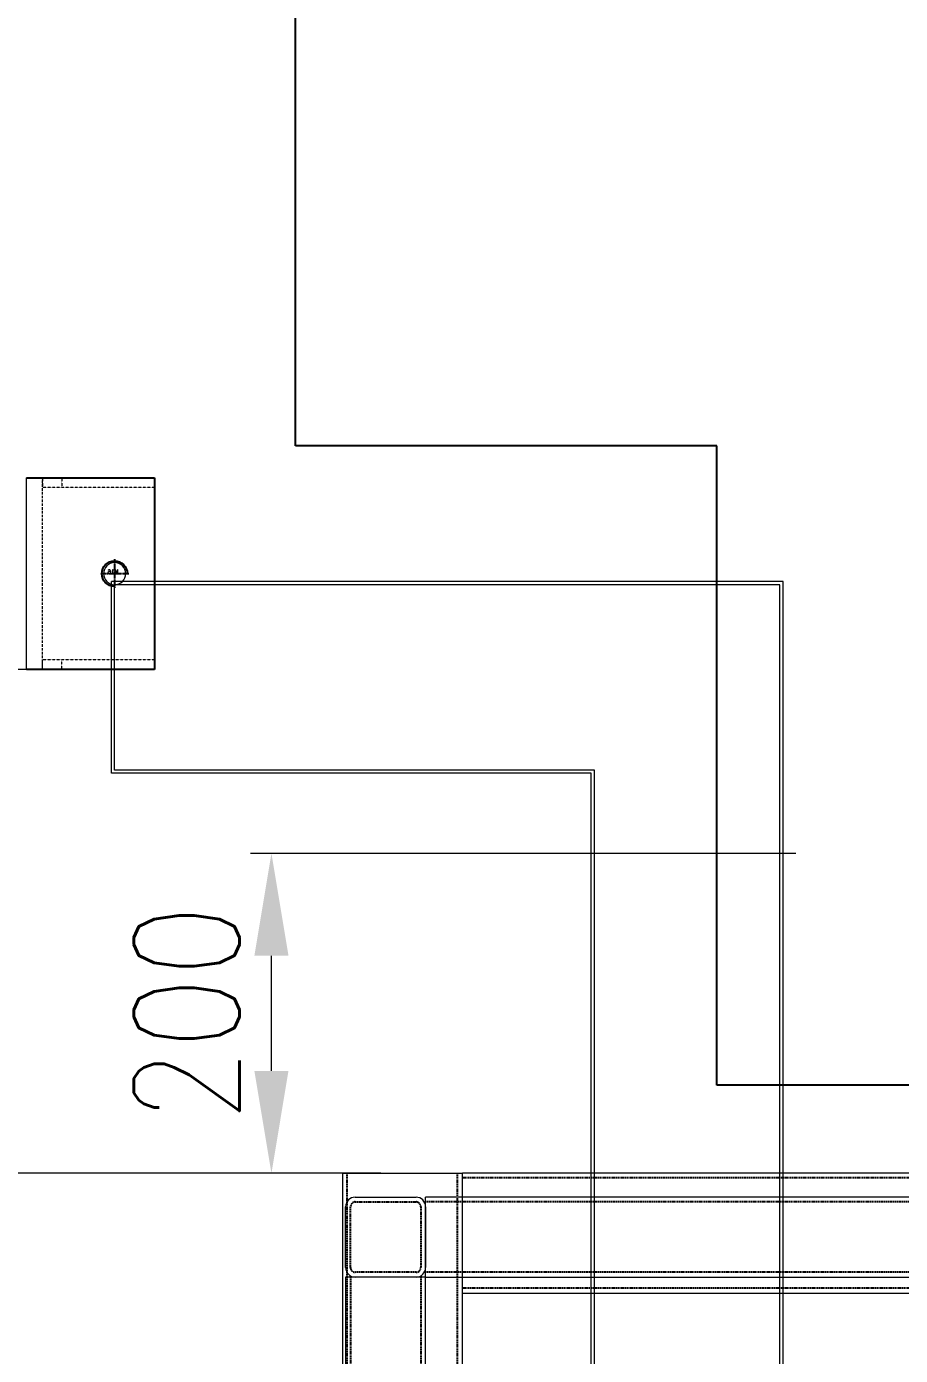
# Model space of a CAD drawing. Header units: millimetres. Extents: x -32759 to 129432, y 390 to 54305.
# Drawn here: x 17668 to 18214, y 26019 to 26850 of the extents above; entities that cross this region are included whole.
import ezdxf

# ---------------------------------------------------------------- set-up
doc = ezdxf.new("R2010")
doc.units = ezdxf.units.MM
for name, pattern in [('CENTER', [2, 1.25, -0.25, 0.25, -0.25]), ('HIDDEN', [0.375, 0.25, -0.125]), ('HIDDEN2', [4.7625, 3.175, -1.5875])]:
    doc.linetypes.add(name, pattern=pattern)
for name, color, linetype in [('08a', 11, 'Continuous'), ('CL', 1, 'CENTER'), ('FL', 3, 'Continuous'), ('HL', 2, 'HIDDEN'), ('외형선', 3, 'Continuous')]:
    doc.layers.add(name, color=color, linetype=linetype)
doc.layers.add('2은선', color=2, linetype='HIDDEN', lineweight=18)
doc.layers.add('_BODY', color=7, linetype='Continuous', lineweight=13)
doc.styles.add('ROAMNS', font='romans.shx', dxfattribs={"width": 0.8, "bigfont": 'whgtxt.shx'})
doc.styles.get("Standard").update_dxf_attribs({"font": 'arial.ttf'})
doc.styles.add('한글', font='romans.shx', dxfattribs={"height": 4, "bigfont": 'whgtxt.shx'})
doc.dimstyles.new('20 작은 한덕_도면칫수', dxfattribs={"dimscale": 20, "dimtxt": 3.3, "dimasz": 3.5, "dimexe": 0.65, "dimexo": 1.25, "dimgap": 1, "dimtad": 1, "dimdec": 0, "dimdsep": 46, "dimtxsty": 'ROAMNS', "dimcen": 0, "dimclrd": 7, "dimclre": 7, "dimclrt": 2, "dimadec": 0, "dimazin": 2, "dimtp": 0.1, "dimtm": 0.1, "dimtfac": 0.71, "dimtdec": 0, "dimtmove": 0, "dimatfit": 3, "dimfxl": 1, "dimlwd": -1, "dimlwe": -1, "dimarcsym": 1})
doc.dimstyles.new('AM_ISO$0', dxfattribs={"dimtxt": 3.5, "dimasz": 3.5, "dimexe": 1, "dimexo": 1, "dimgap": 1.5, "dimtad": 1, "dimdsep": 46, "dimtxsty": 'Standard', "dimcen": 0, "dimclrd": 256, "dimclre": 256, "dimclrt": 2, "dimadec": 0, "dimazin": 2, "dimtp": 0.1, "dimtm": 0.1, "dimtfac": 0.71, "dimtdec": 3, "dimtmove": 0, "dimatfit": 3, "dimfxl": 1, "dimlwd": -1, "dimlwe": -1, "dimarcsym": 1})
doc.dimstyles.new('레이아웃 일광금속 한덕_도면칫수', dxfattribs={"dimscale": 20, "dimtxt": 3.3, "dimasz": 3.2, "dimexe": 0.65, "dimexo": 1.25, "dimgap": 1, "dimtad": 1, "dimdec": 1, "dimrnd": 0.5, "dimdsep": 46, "dimtxsty": 'ROAMNS', "dimcen": 0, "dimclrd": 7, "dimclre": 7, "dimclrt": 256, "dimadec": 0, "dimazin": 2, "dimtp": 0.1, "dimtm": 0.1, "dimtfac": 0.71, "dimtdec": 1, "dimtmove": 0, "dimatfit": 3, "dimfxl": 1, "dimlwd": -1, "dimlwe": -1, "dimarcsym": 1})

# ---------------------------------------------------------------- blocks, each defined once
blk = doc.blocks.new('*D1530')
at = {"color": 7, "linetype": 'ByBlock', "ltscale": 0.5, "transparency": 16777216}
for p, q in [((266492.79, 139053.13), (266151.86, 139053.13)), ((266164.86, 138917.13), (266164.86, 138989.13)), ((266233.28, 138853.13), (266151.86, 138853.13))]:
    blk.add_line(p, q, dxfattribs=at)
at = {"color": 7, "ltscale": 0.5, "transparency": 16777216}
for points in [[(266154.19, 138989.13), (266175.52, 138989.13), (266164.86, 139053.13)], [(266154.19, 138917.13), (266175.52, 138917.13), (266164.86, 138853.13)]]:
    blk.add_solid(points, dxfattribs=at)
at = {"layer": 'Defpoints', "color": 0, "ltscale": 0.5, "transparency": 16777216}
for p in [(266164.86, 139053.13), (266517.79, 139053.13), (266258.28, 138853.13)]:
    blk.add_point(p, dxfattribs=at)
at = {"ltscale": 0.5, "transparency": 16777216, "insert": (266111.86, 138953.13), "char_height": 66, "attachment_point": 5, "rotation": 90, "style": 'ROAMNS'}
blk.add_mtext('200', dxfattribs=at)
blk = doc.blocks.new('tryuret')
at = {"ltscale": 0.5}
for p, q in [((311634.58, 919.21), (311672.58, 919.21)), ((311628.58, 875.21), (311628.58, 913.21)), ((311678.58, 913.21), (311678.58, 875.21)), ((311672.58, 869.21), (311634.58, 869.21))]:
    blk.add_line(p, q, dxfattribs=at)
for centre, start, end in [((311634.58, 913.21), 90, 180), ((311672.58, 913.21), 0, 90), ((311634.58, 875.21), 180, 270), ((311672.58, 875.21), 270, 0)]:
    blk.add_arc(centre, 6, start, end, dxfattribs=at)
at = {"layer": 'HL', "ltscale": 3}
for p, q in [((311634.58, 916.21), (311672.58, 916.21)), ((311631.58, 875.21), (311631.58, 913.21)), ((311675.58, 913.21), (311675.58, 875.21)), ((311672.58, 872.21), (311634.58, 872.21))]:
    blk.add_line(p, q, dxfattribs=at)
for centre, start, end in [((311634.58, 913.21), 90, 180), ((311672.58, 913.21), 0, 90), ((311634.58, 875.21), 180, 270), ((311672.58, 875.21), 270, 0)]:
    blk.add_arc(centre, 3, start, end, dxfattribs=at)
blk = doc.blocks.new('oer')
at = {"ltscale": 0.5}
for p, q in [((301722.33, 18872.42), (300872.33, 18872.42)), ((300872.33, 18872.42), (300872.33, 18822.42)), ((301722.33, 18872.42), (301722.33, 18822.42)), ((300872.33, 18822.42), (301722.33, 18822.42))]:
    blk.add_line(p, q, dxfattribs=at)
at = {"layer": 'HL', "ltscale": 3}
for p, q in [((300872.33, 18869.42), (301722.33, 18869.42)), ((300872.33, 18825.42), (301722.33, 18825.42))]:
    blk.add_line(p, q, dxfattribs=at)
blk = doc.blocks.new('8rtyru')
at = {"ltscale": 0.5}
for p, q in [((303390.6, 19843.76), (303290.6, 19843.76)), ((303290.6, 19793.76), (303290.6, 19843.76)), ((303390.6, 19793.76), (303390.6, 19843.76)), ((303290.6, 19793.76), (303390.6, 19793.76))]:
    blk.add_line(p, q, dxfattribs=at)
at = {"layer": 'HL', "ltscale": 3}
for p, q in [((303390.6, 19840.76), (303290.6, 19840.76)), ((303390.6, 19796.76), (303290.6, 19796.76))]:
    blk.add_line(p, q, dxfattribs=at)
blk = doc.blocks.new('tyrytu')
for name, p in [('8rtyru', (2396.2, 474.76)), ('tryuret', (-5841.78, 19399.31))]:
    blk.add_blockref(name, p)
at = {"rotation": 90}
blk.add_blockref('oer', (324659.22, -281453.81), dxfattribs=at)
blk = doc.blocks.new('yiuytu')
blk.add_blockref('tyrytu', (2812.73, 17459.82))
blk = doc.blocks.new('uttyrt')
at = {"ltscale": 0.5}
for p, q in [((298582.89, -8), (295752.89, -8)), ((298582.89, -8), (298582.89, -83)), ((295752.89, -83), (298582.89, -83))]:
    blk.add_line(p, q, dxfattribs=at)
at = {"layer": 'HL', "ltscale": 3}
for p, q in [((295752.89, -11), (298582.89, -11)), ((295752.89, -80), (298582.89, -80))]:
    blk.add_line(p, q, dxfattribs=at)
blk = doc.blocks.new('uytirt')
at = {"ltscale": 0.5}
for p, q in [((309600.23, 34052.27), (309600.23, 33250.27)), ((309600.23, 34052.27), (309675.23, 34052.27)), ((309675.23, 33250.27), (309675.23, 34052.27)), ((309600.23, 33250.27), (309675.23, 33250.27))]:
    blk.add_line(p, q, dxfattribs=at)
at = {"layer": 'HL', "ltscale": 3}
for p, q in [((309603.23, 33250.27), (309603.23, 34052.27)), ((309672.23, 33250.27), (309672.23, 34052.27))]:
    blk.add_line(p, q, dxfattribs=at)
blk = doc.blocks.new('asfsffsa')
at = {"ltscale": 0.5}
for p, q in [((419143.26, 273808.48), (421525.26, 273808.48)), ((419143.26, 273544.98), (419143.26, 273808.48)), ((418743.26, 273144.98), (418743.26, 273544.98)), ((418743.26, 273544.98), (419143.26, 273544.98))]:
    blk.add_line(p, q, dxfattribs=at)
blk = doc.blocks.new('sdfgsdgfdgd')
at = {"ltscale": 0.5}
blk.add_circle((489855.87, 297052.91), 6.92, dxfattribs=at)
at = {"layer": 'CL', "ltscale": 0.5}
for p, q in [((489855.87, 297061.91), (489855.87, 297043.91)), ((489846.87, 297052.91), (489864.87, 297052.91))]:
    blk.add_line(p, q, dxfattribs=at)
at = {"layer": 'FL', "color": 1, "ltscale": 0.5}
blk.add_arc((489855.87, 297052.91), 8, 270, 180, dxfattribs=at)
at = {"color": 2, "style": '한글'}
blk.add_text('M16', height=2.4, dxfattribs=at).set_placement((489853.51, 297053.08))
blk = doc.blocks.new('sdfgsdfsdgsd')
at = {"color": 2, "linetype": 'HIDDEN2', "ltscale": 0.5}
blk.add_line((490032.21, 296995.07), (490032.21, 297115.07), dxfattribs=at)
at = {"ltscale": 0.5}
blk.add_line((490042.21, 296995.07), (490042.21, 297115.07), dxfattribs=at)
at = {"layer": '외형선'}
for p, q in [((490042.21, 297115.07), (489962.21, 297115.07)), ((489962.21, 297115.07), (489962.21, 296995.07)), ((489962.21, 296995.07), (490042.21, 296995.07))]:
    blk.add_line(p, q, dxfattribs=at)
blk.add_blockref('sdfgsdgfdgd', (131.34, 2.16))
blk = doc.blocks.new('cvbncncvbcn')
at = {"ltscale": 0.5}
for p, q in [((490334.81, 296974.85), (490334.81, 296980.85)), ((490334.81, 296980.85), (490404.81, 296980.85)), ((490392.81, 296974.85), (490392.81, 296980.85)), ((490404.81, 296974.85), (490404.81, 296980.85)), ((490334.81, 296974.85), (490404.81, 296974.85))]:
    blk.add_line(p, q, dxfattribs=at)
blk = doc.blocks.new('ASFDASFDDFAS')
blk.add_blockref('sdfgsdfsdgsd', (21.32, -380.45))
at = {"layer": '2은선', "xscale": -1, "rotation": 180}
blk.add_blockref('cvbncncvbcn', (-351.28, 593709.48), dxfattribs=at)
at = {"layer": '2은선'}
blk.add_blockref('cvbncncvbcn', (-351.28, -360.22), dxfattribs=at)
blk = doc.blocks.new('sdfgfdsgfdggsdfg')
at = {"xscale": -1, "rotation": 270}
blk.add_blockref('ASFDASFDDFAS', (215151.38, -193119.81), dxfattribs=at)
blk = doc.blocks.new('*D1495')
at = {"color": 7, "linetype": 'ByBlock', "transparency": 16777216}
for p, q in [((266066.73, 139168.16), (265858.25, 139168.16)), ((265871.25, 138923.13), (265871.25, 139098.16)), ((266184.31, 138853.13), (265858.25, 138853.13))]:
    blk.add_line(p, q, dxfattribs=at)
at = {"color": 7, "transparency": 16777216}
for points in [[(265859.58, 139098.16), (265882.92, 139098.16), (265871.25, 139168.16)], [(265859.58, 138923.13), (265882.92, 138923.13), (265871.25, 138853.13)]]:
    blk.add_solid(points, dxfattribs=at)
at = {"layer": 'Defpoints', "color": 0, "transparency": 16777216}
for p in [(265871.25, 139168.16), (266091.73, 139168.16), (266209.31, 138853.13)]:
    blk.add_point(p, dxfattribs=at)
at = {"color": 2, "transparency": 16777216, "insert": (265818.25, 139010.64), "char_height": 66, "attachment_point": 5, "rotation": 90, "style": 'ROAMNS'}
blk.add_mtext('315', dxfattribs=at)
blk = doc.blocks.new('*D1345')
at = {"color": 7, "linetype": 'ByBlock', "transparency": 16777216}
for p, q in [((97320.9, 13113.96), (97320.9, 13254.97)), ((98295.9, 13113.96), (98295.9, 13254.97)), ((97390.9, 13241.97), (98225.9, 13241.97))]:
    blk.add_line(p, q, dxfattribs=at)
at = {"color": 7, "transparency": 16777216}
for points in [[(97390.9, 13230.3), (97390.9, 13253.64), (97320.9, 13241.97)], [(98225.9, 13230.3), (98225.9, 13253.64), (98295.9, 13241.97)]]:
    blk.add_solid(points, dxfattribs=at)
at = {"layer": 'Defpoints', "color": 0, "transparency": 16777216}
for p in [(98295.9, 13241.97), (97320.9, 13088.96), (98295.9, 13088.96)]:
    blk.add_point(p, dxfattribs=at)
at = {"color": 2, "transparency": 16777216, "insert": (97917.84, 13188.97), "char_height": 66, "attachment_point": 5, "rotation": 180, "style": 'ROAMNS'}
blk.add_mtext('975', dxfattribs=at)
blk = doc.blocks.new('*D1348')
at = {"linetype": 'ByBlock', "ltscale": 0.5, "transparency": 16777216}
for p, q in [((97322.9, 13119.86), (97294.45, 13119.86)), ((97295.45, 13095.46), (97295.45, 13116.36)), ((97319.9, 13091.96), (97294.45, 13091.96))]:
    blk.add_line(p, q, dxfattribs=at)
at = {"ltscale": 0.5, "transparency": 16777216}
for points in [[(97296.04, 13116.36), (97294.87, 13116.36), (97295.45, 13119.86)], [(97296.04, 13095.46), (97294.87, 13095.46), (97295.45, 13091.96)]]:
    blk.add_solid(points, dxfattribs=at)
at = {"layer": 'Defpoints', "color": 0, "ltscale": 0.5, "transparency": 16777216}
for p in [(97295.45, 13119.86), (97323.9, 13119.86), (97320.9, 13091.96)]:
    blk.add_point(p, dxfattribs=at)
at = {"color": 2, "ltscale": 0.5, "transparency": 16777216, "insert": (97298.74, 13105.91), "char_height": 3.5, "attachment_point": 5, "rotation": 270, "bg_fill": 3, "box_fill_scale": 1.1, "bg_fill_color": 256, "bg_fill_true_color": 13158600, "bg_fill_transparency": 0}
blk.add_mtext('27.9', dxfattribs=at)
blk = doc.blocks.new('y8e5ey')
dim = blk.add_linear_dim(base=(98295.895, 13241.97), p1=(97320.895, 13088.96), p2=(98295.895, 13088.96), angle=0, dimstyle='20 작은 한덕_도면칫수')
dim.commit()
dim.dimension.update_dxf_attribs({"geometry": '*D1345', "text_midpoint": (97917.84, 13241.97), "dimtype": 128})
at = {"ltscale": 0.5}
dim = blk.add_linear_dim(base=(97295.455, 13119.861), p1=(97320.895, 13091.96), p2=(97323.895, 13119.861), angle=90, dimstyle='AM_ISO$0', override={"dimfxl": 8, "dimtfill": 1}, dxfattribs=at)
dim.commit()
dim.dimension.update_dxf_attribs({"geometry": '*D1348', "text_midpoint": (97298.742, 13105.91)})
blk = doc.blocks.new('1')
at = {"color": 6, "xscale": -1}
blk.add_blockref('y8e5ey', (100575.763, -6800.077), dxfattribs=at)
blk = doc.blocks.new('sdfgsdfgcxvxbxcv')
at = {"color": 6, "ltscale": 0.5}
for p, q in [((266484.799, 139223.254), (266064.799, 139223.254)), ((266064.799, 139103.254), (266064.799, 139223.254)), ((266482.799, 139221.254), (266066.799, 139221.254)), ((266066.799, 139105.254), (266066.799, 139221.254)), ((266482.799, 138133.129), (266482.799, 139221.254)), ((266484.799, 138133.129), (266484.799, 139223.254)), ((266364.799, 139103.254), (266064.799, 139103.254)), ((266366.799, 139105.254), (266066.799, 139105.254)), ((266364.799, 138133.129), (266364.799, 139103.254)), ((266366.799, 138133.129), (266366.799, 139105.254))]:
    blk.add_line(p, q, dxfattribs=at)
blk.add_blockref('1', (266381.038, 132792.991))
at = {"rotation": 90}
for name, p in [('sdfgfdsgfdggsdfg', (562955.449, -372597.851)), ('uttyrt', (266201.313, -159729.762)), ('uytirt', (300336.583, -170822.104)), ('yiuytu', (303989.613, -169811.403))]:
    blk.add_blockref(name, p, dxfattribs=at)
at = {"layer": '08a', "rotation": 90}
blk.add_blockref('asfsffsa', (539988.384, -279835.137), dxfattribs=at)
dim = blk.add_linear_dim(base=(265871.25, 139168.158), p1=(266209.314, 138853.129), p2=(266091.728, 139168.158), angle=90, dimstyle='20 작은 한덕_도면칫수')
dim.commit()
dim.dimension.update_dxf_attribs({"geometry": '*D1495', "text_midpoint": (265818.25, 139010.643)})
at = {"ltscale": 0.5}
dim = blk.add_linear_dim(base=(266164.858, 139053.129), p1=(266258.277, 138853.129), p2=(266517.787, 139053.129), angle=90, dimstyle='레이아웃 일광금속 한덕_도면칫수', dxfattribs=at)
dim.commit()
dim.dimension.update_dxf_attribs({"geometry": '*D1530', "text_midpoint": (266111.858, 138953.129)})
blk = doc.blocks.new('2')
at = {"color": 6, "xscale": -1}
blk.add_blockref('y8e5ey', (121155.752, -6800.077), dxfattribs=at)
blk = doc.blocks.new('sdfgcxvbcbxcvbxc')
blk.add_blockref('2', (292948.326, 132792.991))

msp = doc.modelspace()

# ---------------------------------------------------------------- block references
at = {"layer": '_BODY'}
for name in ['sdfgcxvbcbxcvbxc', 'sdfgsdfgcxvxbxcv']:
    msp.add_blockref(name, (-248343.91, -112719.97), dxfattribs=at)

doc.saveas('drawing.dxf')
